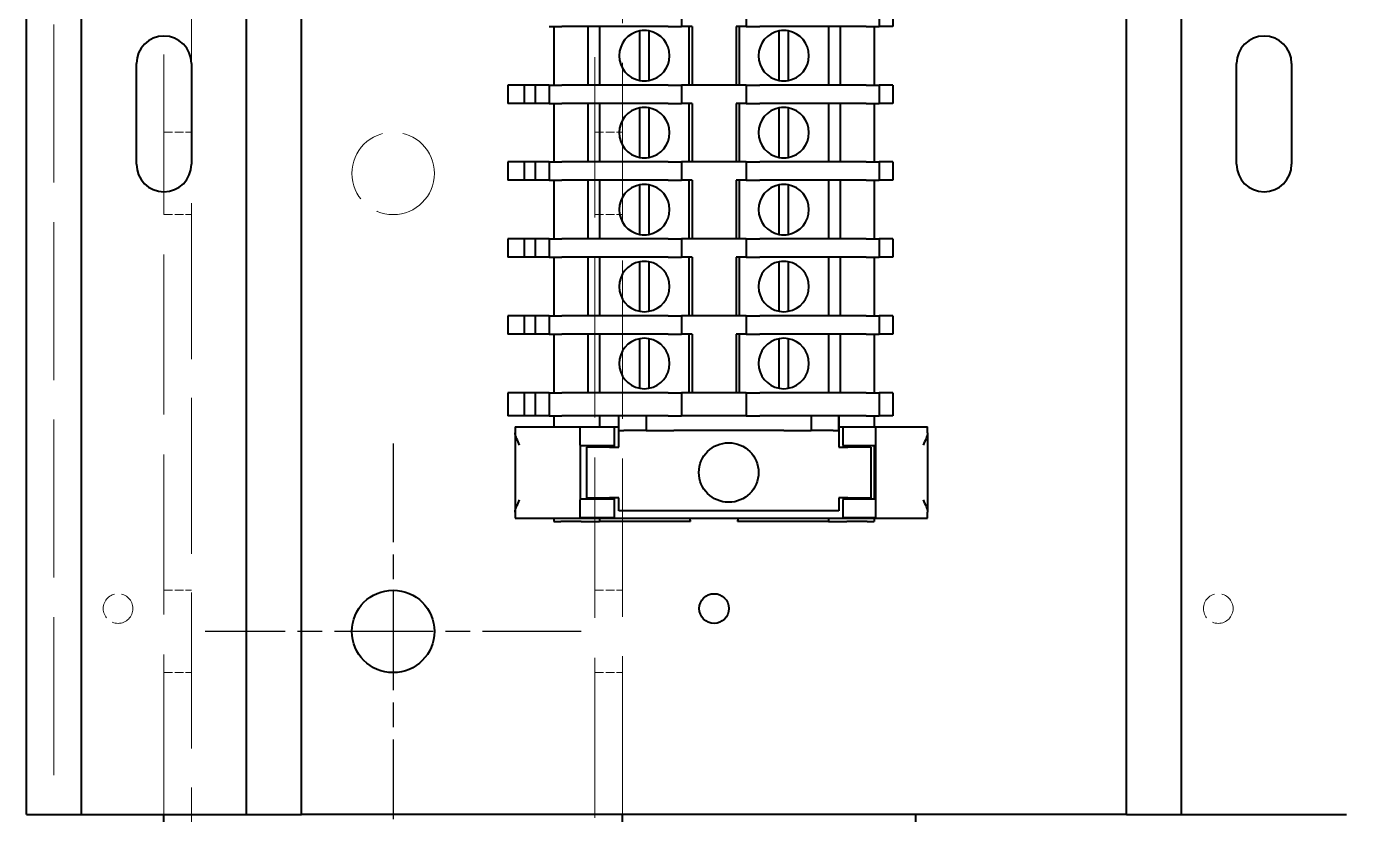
# Model space of a CAD drawing. Header units: millimetres. Extents: x 0 to 4752, y 0 to 3360.
# Drawn here: x 3539.1 to 3683.1, y 1005.8 to 1091.9 of the extents above; entities that cross this region are included whole.
import ezdxf

# ---------------------------------------------------------------- set-up
doc = ezdxf.new("R2010")
doc.units = ezdxf.units.MM
doc.header["$LTSCALE"] = 8
doc.linetypes.add('CHAIN', pattern=[0.3543, 0.2362, -0.0295, 0.0591, -0.0295])
doc.linetypes.add('DASHED', pattern=[0.2067, 0.1654, -0.0413])
for name, color, linetype, lineweight in [('가려진 것(ISO)', 2, 'DASHED', 18), ('가시적인 것(ISO)', 3, 'Continuous', 40), ('중심 표식(ISO)', 1, 'Continuous', 25)]:
    doc.layers.add(name, color=color, linetype=linetype, lineweight=lineweight)

msp = doc.modelspace()

# ---------------------------------------------------------------- linework, layer by layer
at = {"layer": '가려진 것(ISO)', "ltscale": 13.203516}
msp.add_line((3554.09, 1005.83), (3554.09, 1398.83), dxfattribs=at)
at = {"layer": '가려진 것(ISO)', "ltscale": 13.215807}
msp.add_line((3601.09, 502.83), (3601.09, 1398.83), dxfattribs=at)
at = {"layer": '가려진 것(ISO)', "ltscale": 13.039731}
msp.add_line((3542.09, 1350.83), (3542.09, 1005.83), dxfattribs=at)
at = {"layer": '가려진 것(ISO)', "ltscale": 13.455491}
msp.add_line((3557.09, 1087.83), (3557.09, 1176.83), dxfattribs=at)
at = {"layer": '가려진 것(ISO)', "ltscale": 13.062409}
msp.add_line((3604.09, 1005.83), (3604.09, 1113.83), dxfattribs=at)
at = {"layer": '가려진 것(ISO)', "ltscale": 0.714161}
for p, q in [((3554.09, 1080.33), (3557.09, 1080.33)), ((3601.09, 1080.33), (3604.09, 1080.33)), ((3554.09, 1071.33), (3557.09, 1071.33)), ((3601.09, 1071.33), (3604.09, 1071.33)), ((3554.09, 1030.33), (3557.09, 1030.33)), ((3601.09, 1030.33), (3604.09, 1030.33)), ((3554.09, 1021.33), (3557.09, 1021.33)), ((3601.09, 1021.33), (3604.09, 1021.33))]:
    msp.add_line(p, q, dxfattribs=at)
at = {"layer": '가려진 것(ISO)', "ltscale": 12.856349}
msp.add_line((3557.09, 502.83), (3557.09, 1076.83), dxfattribs=at)
at = {"layer": '가려진 것(ISO)', "ltscale": 6.731654}
msp.add_circle((3579.09, 1075.83), 4.5, dxfattribs=at)
at = {"layer": '가려진 것(ISO)', "ltscale": 2.424827}
for centre in [(3549.09, 1028.33), (3669.09, 1028.33)]:
    msp.add_circle(centre, 1.62, dxfattribs=at)
at = {"layer": '가시적인 것(ISO)'}
for p, q in [((3539.09, 1005.83), (3539.09, 1345.18)), ((3545.09, 1005.83), (3545.09, 1345.18)), ((3563.09, 1005.83), (3563.09, 1345.18)), ((3569.09, 1005.83), (3569.09, 1345.18)), ((3659.09, 1005.83), (3659.09, 1345.18)), ((3665.09, 1005.83), (3665.09, 1345.18)), ((3610.56, 1093.88), (3610.56, 1091.88)), ((3617.61, 1093.88), (3617.61, 1091.88)), ((3632.09, 1093.88), (3632.09, 1091.88)), ((3633.59, 1093.88), (3633.59, 1091.88)), ((3596.09, 1091.88), (3597.49, 1091.88)), ((3596.63, 1091.88), (3596.63, 1085.48)), ((3609.09, 1091.88), (3597.49, 1091.88)), ((3600.34, 1091.88), (3600.34, 1085.48)), ((3601.59, 1091.88), (3601.59, 1085.48)), ((3609.09, 1091.88), (3610.56, 1091.88)), ((3611.69, 1091.88), (3610.56, 1091.88)), ((3611.34, 1091.88), (3611.34, 1085.48)), ((3611.69, 1091.88), (3611.69, 1085.48)), ((3616.49, 1091.88), (3616.49, 1085.48)), ((3617.61, 1091.88), (3616.49, 1091.88)), ((3616.84, 1091.88), (3616.84, 1085.48)), ((3617.61, 1091.88), (3619.09, 1091.88)), ((3630.69, 1091.88), (3619.09, 1091.88)), ((3626.59, 1091.88), (3626.59, 1085.48)), ((3627.84, 1091.88), (3627.84, 1085.48)), ((3630.69, 1091.88), (3632.09, 1091.88)), ((3631.55, 1091.88), (3631.55, 1085.48)), ((3633.59, 1091.88), (3632.09, 1091.88)), ((3605.99, 1087.54), (3605.99, 1089.83)), ((3606.99, 1089.83), (3606.99, 1087.54)), ((3621.19, 1087.54), (3621.19, 1089.83)), ((3622.19, 1089.83), (3622.19, 1087.54)), ((3551.09, 1076.83), (3551.09, 1087.83)), ((3557.09, 1087.83), (3557.09, 1076.83)), ((3671.09, 1076.83), (3671.09, 1087.83)), ((3677.09, 1087.83), (3677.09, 1076.83)), ((3593.39, 1085.48), (3591.59, 1085.48)), ((3591.59, 1085.48), (3591.59, 1083.48)), ((3594.59, 1085.48), (3593.39, 1085.48)), ((3593.39, 1085.48), (3593.39, 1083.48)), ((3596.09, 1085.48), (3594.59, 1085.48)), ((3594.59, 1085.48), (3594.59, 1083.48)), ((3596.09, 1085.48), (3597.49, 1085.48)), ((3596.09, 1085.48), (3596.09, 1083.48)), ((3609.09, 1085.48), (3597.49, 1085.48)), ((3609.09, 1085.48), (3610.56, 1085.48)), ((3617.61, 1085.48), (3610.56, 1085.48)), ((3610.56, 1085.48), (3610.56, 1083.48)), ((3616.49, 1085.48), (3611.69, 1085.48)), ((3617.61, 1085.48), (3619.09, 1085.48)), ((3617.61, 1085.48), (3617.61, 1083.48)), ((3630.69, 1085.48), (3619.09, 1085.48)), ((3630.69, 1085.48), (3632.09, 1085.48)), ((3633.59, 1085.48), (3632.09, 1085.48)), ((3632.09, 1085.48), (3632.09, 1083.48)), ((3633.59, 1085.48), (3633.59, 1083.48)), ((3593.39, 1083.48), (3591.59, 1083.48)), ((3594.59, 1083.48), (3593.39, 1083.48)), ((3596.09, 1083.48), (3594.59, 1083.48)), ((3596.09, 1083.48), (3597.49, 1083.48)), ((3596.63, 1083.48), (3596.63, 1077.08)), ((3609.09, 1083.48), (3597.49, 1083.48)), ((3600.34, 1083.48), (3600.34, 1077.08)), ((3601.59, 1083.48), (3601.59, 1077.08)), ((3609.09, 1083.48), (3610.56, 1083.48)), ((3611.69, 1083.48), (3610.56, 1083.48)), ((3611.34, 1083.48), (3611.34, 1077.08)), ((3611.69, 1083.48), (3611.69, 1077.08)), ((3616.49, 1083.48), (3616.49, 1077.08)), ((3617.61, 1083.48), (3616.49, 1083.48)), ((3616.84, 1083.48), (3616.84, 1077.08)), ((3617.61, 1083.48), (3619.09, 1083.48)), ((3630.69, 1083.48), (3619.09, 1083.48)), ((3626.59, 1083.48), (3626.59, 1077.08)), ((3627.84, 1083.48), (3627.84, 1077.08)), ((3630.69, 1083.48), (3632.09, 1083.48)), ((3631.55, 1083.48), (3631.55, 1077.08)), ((3633.59, 1083.48), (3632.09, 1083.48)), ((3605.99, 1079.14), (3605.99, 1081.43)), ((3606.99, 1081.43), (3606.99, 1079.14)), ((3621.19, 1079.14), (3621.19, 1081.43)), ((3622.19, 1081.43), (3622.19, 1079.14)), ((3593.39, 1077.08), (3591.59, 1077.08)), ((3591.59, 1077.08), (3591.59, 1075.08)), ((3594.59, 1077.08), (3593.39, 1077.08)), ((3593.39, 1077.08), (3593.39, 1075.08)), ((3596.09, 1077.08), (3594.59, 1077.08)), ((3594.59, 1077.08), (3594.59, 1075.08)), ((3596.09, 1077.08), (3597.49, 1077.08)), ((3596.09, 1077.08), (3596.09, 1075.08)), ((3609.09, 1077.08), (3597.49, 1077.08)), ((3609.09, 1077.08), (3610.56, 1077.08)), ((3617.61, 1077.08), (3610.56, 1077.08)), ((3610.56, 1077.08), (3610.56, 1075.08)), ((3616.49, 1077.08), (3611.69, 1077.08)), ((3617.61, 1077.08), (3619.09, 1077.08)), ((3617.61, 1077.08), (3617.61, 1075.08)), ((3630.69, 1077.08), (3619.09, 1077.08)), ((3630.69, 1077.08), (3632.09, 1077.08)), ((3633.59, 1077.08), (3632.09, 1077.08)), ((3632.09, 1077.08), (3632.09, 1075.08)), ((3633.59, 1077.08), (3633.59, 1075.08)), ((3593.39, 1075.08), (3591.59, 1075.08)), ((3594.59, 1075.08), (3593.39, 1075.08)), ((3596.09, 1075.08), (3594.59, 1075.08)), ((3596.09, 1075.08), (3597.49, 1075.08)), ((3596.63, 1075.08), (3596.63, 1068.68)), ((3609.09, 1075.08), (3597.49, 1075.08)), ((3600.34, 1075.08), (3600.34, 1068.68)), ((3601.59, 1075.08), (3601.59, 1068.68)), ((3609.09, 1075.08), (3610.56, 1075.08)), ((3611.69, 1075.08), (3610.56, 1075.08)), ((3611.34, 1075.08), (3611.34, 1068.68)), ((3611.69, 1075.08), (3611.69, 1068.68)), ((3616.49, 1075.08), (3616.49, 1068.68)), ((3617.61, 1075.08), (3616.49, 1075.08)), ((3616.84, 1075.08), (3616.84, 1068.68)), ((3617.61, 1075.08), (3619.09, 1075.08)), ((3630.69, 1075.08), (3619.09, 1075.08)), ((3626.59, 1075.08), (3626.59, 1068.68)), ((3627.84, 1075.08), (3627.84, 1068.68)), ((3630.69, 1075.08), (3632.09, 1075.08)), ((3631.55, 1075.08), (3631.55, 1068.68)), ((3633.59, 1075.08), (3632.09, 1075.08)), ((3605.99, 1070.74), (3605.99, 1073.03)), ((3606.99, 1073.03), (3606.99, 1070.74)), ((3621.19, 1070.74), (3621.19, 1073.03)), ((3622.19, 1073.03), (3622.19, 1070.74)), ((3593.39, 1068.68), (3591.59, 1068.68)), ((3591.59, 1068.68), (3591.59, 1066.68)), ((3594.59, 1068.68), (3593.39, 1068.68)), ((3593.39, 1068.68), (3593.39, 1066.68)), ((3596.09, 1068.68), (3594.59, 1068.68)), ((3594.59, 1068.68), (3594.59, 1066.68)), ((3596.09, 1068.68), (3597.49, 1068.68)), ((3596.09, 1068.68), (3596.09, 1066.68)), ((3609.09, 1068.68), (3597.49, 1068.68)), ((3609.09, 1068.68), (3610.56, 1068.68)), ((3617.61, 1068.68), (3610.56, 1068.68)), ((3610.56, 1068.68), (3610.56, 1066.68)), ((3616.49, 1068.68), (3611.69, 1068.68)), ((3617.61, 1068.68), (3619.09, 1068.68)), ((3617.61, 1068.68), (3617.61, 1066.68)), ((3630.69, 1068.68), (3619.09, 1068.68)), ((3630.69, 1068.68), (3632.09, 1068.68)), ((3633.59, 1068.68), (3632.09, 1068.68)), ((3632.09, 1068.68), (3632.09, 1066.68)), ((3633.59, 1068.68), (3633.59, 1066.68)), ((3593.39, 1066.68), (3591.59, 1066.68)), ((3594.59, 1066.68), (3593.39, 1066.68)), ((3596.09, 1066.68), (3594.59, 1066.68)), ((3596.09, 1066.68), (3597.49, 1066.68)), ((3596.63, 1066.68), (3596.63, 1060.28)), ((3609.09, 1066.68), (3597.49, 1066.68)), ((3600.34, 1066.68), (3600.34, 1060.28)), ((3601.59, 1066.68), (3601.59, 1060.28)), ((3609.09, 1066.68), (3610.56, 1066.68)), ((3611.69, 1066.68), (3610.56, 1066.68)), ((3611.34, 1066.68), (3611.34, 1060.28)), ((3611.69, 1066.68), (3611.69, 1060.28)), ((3616.49, 1066.68), (3616.49, 1060.28)), ((3617.61, 1066.68), (3616.49, 1066.68)), ((3616.84, 1066.68), (3616.84, 1060.28)), ((3617.61, 1066.68), (3619.09, 1066.68)), ((3630.69, 1066.68), (3619.09, 1066.68)), ((3626.59, 1066.68), (3626.59, 1060.28)), ((3627.84, 1066.68), (3627.84, 1060.28)), ((3630.69, 1066.68), (3632.09, 1066.68)), ((3631.55, 1066.68), (3631.55, 1060.28)), ((3633.59, 1066.68), (3632.09, 1066.68)), ((3605.99, 1062.34), (3605.99, 1064.63)), ((3606.99, 1064.63), (3606.99, 1062.34)), ((3621.19, 1062.34), (3621.19, 1064.63)), ((3622.19, 1064.63), (3622.19, 1062.34)), ((3593.39, 1060.28), (3591.59, 1060.28)), ((3591.59, 1060.28), (3591.59, 1058.28)), ((3594.59, 1060.28), (3593.39, 1060.28)), ((3593.39, 1060.28), (3593.39, 1058.28)), ((3596.09, 1060.28), (3594.59, 1060.28)), ((3594.59, 1060.28), (3594.59, 1058.28)), ((3596.09, 1060.28), (3597.49, 1060.28)), ((3596.09, 1060.28), (3596.09, 1058.28)), ((3609.09, 1060.28), (3597.49, 1060.28)), ((3609.09, 1060.28), (3610.56, 1060.28)), ((3617.61, 1060.28), (3610.56, 1060.28)), ((3610.56, 1060.28), (3610.56, 1058.28)), ((3616.49, 1060.28), (3611.69, 1060.28)), ((3617.61, 1060.28), (3619.09, 1060.28)), ((3617.61, 1060.28), (3617.61, 1058.28)), ((3630.69, 1060.28), (3619.09, 1060.28)), ((3630.69, 1060.28), (3632.09, 1060.28)), ((3633.59, 1060.28), (3632.09, 1060.28)), ((3632.09, 1060.28), (3632.09, 1058.28)), ((3633.59, 1060.28), (3633.59, 1058.28)), ((3593.39, 1058.28), (3591.59, 1058.28)), ((3594.59, 1058.28), (3593.39, 1058.28)), ((3596.09, 1058.28), (3594.59, 1058.28)), ((3596.09, 1058.28), (3597.49, 1058.28)), ((3596.63, 1058.28), (3596.63, 1051.88)), ((3609.09, 1058.28), (3597.49, 1058.28)), ((3600.34, 1058.28), (3600.34, 1051.88)), ((3601.59, 1058.28), (3601.59, 1051.88)), ((3609.09, 1058.28), (3610.56, 1058.28)), ((3611.69, 1058.28), (3610.56, 1058.28)), ((3611.34, 1058.28), (3611.34, 1051.88)), ((3611.69, 1058.28), (3611.69, 1051.88)), ((3616.49, 1058.28), (3616.49, 1051.88)), ((3617.61, 1058.28), (3616.49, 1058.28)), ((3616.84, 1058.28), (3616.84, 1051.88)), ((3617.61, 1058.28), (3619.09, 1058.28)), ((3630.69, 1058.28), (3619.09, 1058.28)), ((3626.59, 1058.28), (3626.59, 1051.88)), ((3627.84, 1058.28), (3627.84, 1051.88)), ((3630.69, 1058.28), (3632.09, 1058.28)), ((3631.55, 1058.28), (3631.55, 1051.88)), ((3633.59, 1058.28), (3632.09, 1058.28)), ((3605.99, 1053.94), (3605.99, 1056.23)), ((3606.99, 1056.23), (3606.99, 1053.94)), ((3621.19, 1053.94), (3621.19, 1056.23)), ((3622.19, 1056.23), (3622.19, 1053.94)), ((3591.59, 1051.88), (3591.59, 1049.38)), ((3593.39, 1051.88), (3591.59, 1051.88)), ((3593.39, 1051.88), (3593.39, 1049.38)), ((3594.59, 1051.88), (3593.39, 1051.88)), ((3594.59, 1051.88), (3594.59, 1049.38)), ((3596.09, 1051.88), (3594.59, 1051.88)), ((3596.09, 1051.88), (3597.49, 1051.88)), ((3596.09, 1051.88), (3596.09, 1049.38)), ((3609.09, 1051.88), (3597.49, 1051.88)), ((3609.09, 1051.88), (3610.56, 1051.88)), ((3610.56, 1051.88), (3610.56, 1049.38)), ((3617.61, 1051.88), (3610.56, 1051.88)), ((3616.49, 1051.88), (3611.69, 1051.88)), ((3617.61, 1051.88), (3617.61, 1049.38)), ((3617.61, 1051.88), (3619.09, 1051.88)), ((3630.69, 1051.88), (3619.09, 1051.88)), ((3630.69, 1051.88), (3632.09, 1051.88)), ((3633.59, 1051.88), (3632.09, 1051.88)), ((3632.09, 1051.88), (3632.09, 1049.38)), ((3633.59, 1051.88), (3633.59, 1049.38)), ((3593.39, 1049.38), (3591.59, 1049.38)), ((3594.59, 1049.38), (3593.39, 1049.38)), ((3596.09, 1049.38), (3594.59, 1049.38)), ((3596.09, 1049.38), (3597.49, 1049.38)), ((3596.63, 1049.38), (3596.63, 1048.18)), ((3609.09, 1049.38), (3597.49, 1049.38)), ((3601.59, 1049.38), (3601.59, 1048.18)), ((3603.69, 1047.78), (3603.69, 1049.38)), ((3603.72, 1047.78), (3603.72, 1049.38)), ((3606.69, 1049.38), (3606.69, 1047.78)), ((3609.09, 1049.38), (3610.56, 1049.38)), ((3617.61, 1049.38), (3610.56, 1049.38)), ((3617.61, 1049.38), (3619.09, 1049.38)), ((3630.69, 1049.38), (3619.09, 1049.38)), ((3624.69, 1049.38), (3624.69, 1047.78)), ((3627.66, 1049.38), (3627.66, 1047.78)), ((3627.69, 1049.38), (3627.69, 1047.78)), ((3630.69, 1049.38), (3632.09, 1049.38)), ((3631.55, 1049.38), (3631.55, 1048.18)), ((3633.59, 1049.38), (3632.09, 1049.38)), ((3592.39, 1048.18), (3603.69, 1048.18)), ((3592.39, 1048.18), (3592.39, 1047.5)), ((3592.39, 1047.5), (3592.39, 1038.86)), ((3599.49, 1046.18), (3599.49, 1048.12)), ((3603.19, 1048.12), (3599.49, 1048.12)), ((3603.19, 1048.12), (3603.19, 1046.18)), ((3603.72, 1047.78), (3603.69, 1047.78)), ((3603.69, 1046.28), (3603.69, 1047.78)), ((3603.72, 1047.78), (3604.27, 1047.78)), ((3606.1, 1047.78), (3604.27, 1047.78)), ((3606.69, 1047.78), (3606.1, 1047.78)), ((3606.69, 1047.78), (3609.69, 1047.78)), ((3621.69, 1047.78), (3609.69, 1047.78)), ((3621.69, 1047.78), (3624.69, 1047.78)), ((3625.27, 1047.78), (3624.69, 1047.78)), ((3627.1, 1047.78), (3625.27, 1047.78)), ((3627.1, 1047.78), (3627.66, 1047.78)), ((3627.69, 1047.78), (3627.66, 1047.78)), ((3627.69, 1048.18), (3637.39, 1048.18)), ((3627.69, 1047.78), (3627.69, 1046.28)), ((3628.19, 1046.18), (3628.19, 1048.12)), ((3631.69, 1048.12), (3628.19, 1048.12)), ((3631.69, 1048.12), (3631.69, 1046.18)), ((3637.39, 1047.5), (3637.39, 1048.18)), ((3637.39, 1047.5), (3637.39, 1038.86)), ((3599.49, 1046.18), (3599.49, 1040.18)), ((3603.19, 1046.08), (3599.49, 1046.08)), ((3602.69, 1045.93), (3600.19, 1045.93)), ((3600.19, 1045.93), (3600.19, 1040.43)), ((3601.59, 1046.08), (3601.59, 1045.93)), ((3602.69, 1045.93), (3603.69, 1045.93)), ((3603.19, 1046.18), (3603.19, 1045.93)), ((3603.69, 1045.93), (3603.69, 1046.28)), ((3627.69, 1046.28), (3627.69, 1045.93)), ((3627.69, 1045.93), (3628.69, 1045.93)), ((3628.19, 1046.18), (3628.19, 1045.93)), ((3631.69, 1046.08), (3628.19, 1046.08)), ((3631.19, 1045.93), (3628.69, 1045.93)), ((3631.19, 1045.93), (3631.19, 1040.43)), ((3631.55, 1046.08), (3631.55, 1040.28)), ((3631.69, 1046.18), (3631.69, 1040.18)), ((3603.19, 1040.28), (3599.49, 1040.28)), ((3599.49, 1038.25), (3599.49, 1040.18)), ((3600.19, 1040.43), (3602.69, 1040.43)), ((3601.59, 1040.43), (3601.59, 1040.28)), ((3603.69, 1040.43), (3602.69, 1040.43)), ((3603.19, 1040.43), (3603.19, 1040.18)), ((3603.19, 1040.18), (3603.19, 1038.25)), ((3603.69, 1038.98), (3603.69, 1040.43)), ((3627.69, 1040.43), (3627.69, 1038.98)), ((3628.69, 1040.43), (3627.69, 1040.43)), ((3628.19, 1040.43), (3628.19, 1040.18)), ((3631.69, 1040.28), (3628.19, 1040.28)), ((3628.19, 1038.25), (3628.19, 1040.18)), ((3628.69, 1040.43), (3631.19, 1040.43)), ((3631.69, 1040.18), (3631.69, 1038.25)), ((3592.39, 1038.86), (3592.39, 1038.18)), ((3599.49, 1038.25), (3603.19, 1038.25)), ((3627.69, 1038.98), (3603.69, 1038.98)), ((3628.19, 1038.25), (3631.69, 1038.25)), ((3637.39, 1038.18), (3637.39, 1038.86)), ((3592.39, 1038.18), (3637.39, 1038.18)), ((3596.63, 1038.18), (3596.63, 1037.83)), ((3596.63, 1037.83), (3596.65, 1037.83)), ((3596.65, 1037.83), (3597.39, 1037.83)), ((3599.59, 1037.83), (3597.39, 1037.83)), ((3599.59, 1037.83), (3601.59, 1037.83)), ((3601.59, 1038.18), (3601.59, 1037.83)), ((3611.53, 1037.83), (3601.59, 1037.83)), ((3626.59, 1037.83), (3616.65, 1037.83)), ((3626.59, 1038.18), (3626.59, 1037.83)), ((3626.59, 1037.83), (3628.59, 1037.83)), ((3630.79, 1037.83), (3628.59, 1037.83)), ((3630.79, 1037.83), (3631.52, 1037.83)), ((3631.52, 1037.83), (3631.55, 1037.83)), ((3631.55, 1038.18), (3631.55, 1037.83)), ((3539.09, 1005.83), (3545.09, 1005.83)), ((3545.09, 1005.83), (3563.09, 1005.83)), ((3554.09, 565.88), (3554.09, 1005.83)), ((3563.09, 1005.83), (3569.09, 1005.83)), ((3659.09, 1005.83), (3569.09, 1005.83)), ((3604.09, 565.88), (3604.09, 1005.83)), ((3636.09, 872.23), (3636.09, 1005.83)), ((3659.09, 1005.83), (3665.09, 1005.83)), ((3665.09, 1005.83), (3683.09, 1005.83))]:
    msp.add_line(p, q, dxfattribs=at)
for centre, radius in [((3615.69, 1043.18), 3.25), ((3579.09, 1025.83), 4.5), ((3614.09, 1028.33), 1.62)]:
    msp.add_circle(centre, radius, dxfattribs=at)
for centre, radius, start, end in [((3554.09, 1087.83), 3, 0, 180), ((3606.49, 1088.68), 2.75, 100.4757, 259.5243), ((3606.49, 1088.68), 2.75, 79.5243, 100.4757), ((3606.49, 1088.68), 2.75, 280.4757, 79.5243), ((3621.69, 1088.68), 2.75, 100.4757, 259.5243), ((3621.69, 1088.68), 2.75, 79.5243, 100.4757), ((3621.69, 1088.68), 2.75, 280.4757, 79.5243), ((3674.09, 1087.83), 3, 0, 180), ((3606.49, 1088.68), 2.75, 259.5243, 280.4757), ((3621.69, 1088.68), 2.75, 259.5243, 280.4757), ((3606.49, 1080.28), 2.75, 100.4757, 259.5243), ((3606.49, 1080.28), 2.75, 79.5243, 100.4757), ((3606.49, 1080.28), 2.75, 280.4757, 79.5243), ((3621.69, 1080.28), 2.75, 100.4757, 259.5243), ((3621.69, 1080.28), 2.75, 79.5243, 100.4757), ((3621.69, 1080.28), 2.75, 280.4757, 79.5243), ((3606.49, 1080.28), 2.75, 259.5243, 280.4757), ((3621.69, 1080.28), 2.75, 259.5243, 280.4757), ((3554.09, 1076.83), 3, 180, 0), ((3674.09, 1076.83), 3, 180, 0), ((3606.49, 1071.88), 2.75, 100.4757, 259.5243), ((3606.49, 1071.88), 2.75, 79.5243, 100.4757), ((3606.49, 1071.88), 2.75, 280.4757, 79.5243), ((3621.69, 1071.88), 2.75, 100.4757, 259.5243), ((3621.69, 1071.88), 2.75, 79.5243, 100.4757), ((3621.69, 1071.88), 2.75, 280.4757, 79.5243), ((3606.49, 1071.88), 2.75, 259.5243, 280.4757), ((3621.69, 1071.88), 2.75, 259.5243, 280.4757), ((3606.49, 1063.48), 2.75, 100.4757, 259.5243), ((3606.49, 1063.48), 2.75, 79.5243, 100.4757), ((3606.49, 1063.48), 2.75, 280.4757, 79.5243), ((3621.69, 1063.48), 2.75, 100.4757, 259.5243), ((3621.69, 1063.48), 2.75, 79.5243, 100.4757), ((3621.69, 1063.48), 2.75, 280.4757, 79.5243), ((3606.49, 1063.48), 2.75, 259.5243, 280.4757), ((3621.69, 1063.48), 2.75, 259.5243, 280.4757), ((3606.49, 1055.08), 2.75, 100.4757, 259.5243), ((3606.49, 1055.08), 2.75, 79.5243, 100.4757), ((3606.49, 1055.08), 2.75, 280.4757, 79.5243), ((3621.69, 1055.08), 2.75, 100.4757, 259.5243), ((3621.69, 1055.08), 2.75, 79.5243, 100.4757), ((3621.69, 1055.08), 2.75, 280.4757, 79.5243), ((3606.49, 1055.08), 2.75, 259.5243, 280.4757), ((3621.69, 1055.08), 2.75, 259.5243, 280.4757), ((3614.09, 1038.83), 2.75, 193.672, 201.3237), ((3614.09, 1038.83), 2.75, 338.6763, 346.328)]:
    msp.add_arc(centre, radius, start, end, dxfattribs=at)
for points, knots in [([(3605.99, 1089.83), (3605.99, 1090.03), (3605.99, 1090.26), (3605.99, 1090.62), (3605.99, 1090.81), (3605.99, 1091.08), (3605.99, 1091.2), (3605.99, 1091.34), (3605.99, 1091.37), (3605.99, 1091.39)], [0.7826557, 0.7826557, 0.7826557, 0.7826557, 0.8426253, 0.8426253, 0.8991856, 0.8991856, 0.9546323, 0.9546323, 1.009615, 1.009615, 1.009615, 1.009615]), ([(3606.99, 1091.39), (3606.99, 1091.37), (3606.99, 1091.34), (3606.99, 1091.2), (3606.99, 1091.08), (3606.99, 1090.81), (3606.99, 1090.62), (3606.99, 1090.26), (3606.99, 1090.03), (3606.99, 1089.83)], [0.3365383, 0.3365383, 0.3365383, 0.3365383, 0.391521, 0.391521, 0.4469677, 0.4469677, 0.503528, 0.503528, 0.5634976, 0.5634976, 0.5634976, 0.5634976]), ([(3621.19, 1089.83), (3621.19, 1090.03), (3621.19, 1090.26), (3621.19, 1090.62), (3621.19, 1090.81), (3621.19, 1091.08), (3621.19, 1091.2), (3621.19, 1091.34), (3621.19, 1091.37), (3621.19, 1091.39)], [0.7826557, 0.7826557, 0.7826557, 0.7826557, 0.8426253, 0.8426253, 0.8991856, 0.8991856, 0.9546323, 0.9546323, 1.009615, 1.009615, 1.009615, 1.009615]), ([(3622.19, 1091.39), (3622.19, 1091.37), (3622.19, 1091.34), (3622.19, 1091.2), (3622.19, 1091.08), (3622.19, 1090.81), (3622.19, 1090.62), (3622.19, 1090.26), (3622.19, 1090.03), (3622.19, 1089.83)], [0.3365383, 0.3365383, 0.3365383, 0.3365383, 0.391521, 0.391521, 0.4469677, 0.4469677, 0.503528, 0.503528, 0.5634976, 0.5634976, 0.5634976, 0.5634976]), ([(3605.99, 1085.98), (3605.99, 1086), (3605.99, 1086.02), (3605.99, 1086.16), (3605.99, 1086.29), (3605.99, 1086.55), (3605.99, 1086.74), (3605.99, 1087.1), (3605.99, 1087.34), (3605.99, 1087.54)], [0.3365383, 0.3365383, 0.3365383, 0.3365383, 0.391521, 0.391521, 0.4469677, 0.4469677, 0.503528, 0.503528, 0.5634976, 0.5634976, 0.5634976, 0.5634976]), ([(3606.99, 1087.54), (3606.99, 1087.34), (3606.99, 1087.1), (3606.99, 1086.74), (3606.99, 1086.55), (3606.99, 1086.29), (3606.99, 1086.16), (3606.99, 1086.02), (3606.99, 1086), (3606.99, 1085.98)], [0.7826557, 0.7826557, 0.7826557, 0.7826557, 0.8426253, 0.8426253, 0.8991856, 0.8991856, 0.9546323, 0.9546323, 1.009615, 1.009615, 1.009615, 1.009615]), ([(3621.19, 1085.98), (3621.19, 1086), (3621.19, 1086.02), (3621.19, 1086.16), (3621.19, 1086.29), (3621.19, 1086.55), (3621.19, 1086.74), (3621.19, 1087.1), (3621.19, 1087.34), (3621.19, 1087.54)], [0.3365383, 0.3365383, 0.3365383, 0.3365383, 0.391521, 0.391521, 0.4469677, 0.4469677, 0.503528, 0.503528, 0.5634976, 0.5634976, 0.5634976, 0.5634976]), ([(3622.19, 1087.54), (3622.19, 1087.34), (3622.19, 1087.1), (3622.19, 1086.74), (3622.19, 1086.55), (3622.19, 1086.29), (3622.19, 1086.16), (3622.19, 1086.02), (3622.19, 1086), (3622.19, 1085.98)], [0.7826557, 0.7826557, 0.7826557, 0.7826557, 0.8426253, 0.8426253, 0.8991856, 0.8991856, 0.9546323, 0.9546323, 1.009615, 1.009615, 1.009615, 1.009615]), ([(3605.99, 1081.43), (3605.99, 1081.63), (3605.99, 1081.86), (3605.99, 1082.22), (3605.99, 1082.41), (3605.99, 1082.68), (3605.99, 1082.8), (3605.99, 1082.94), (3605.99, 1082.97), (3605.99, 1082.99)], [0.7826557, 0.7826557, 0.7826557, 0.7826557, 0.8426253, 0.8426253, 0.8991856, 0.8991856, 0.9546323, 0.9546323, 1.009615, 1.009615, 1.009615, 1.009615]), ([(3606.99, 1082.99), (3606.99, 1082.97), (3606.99, 1082.94), (3606.99, 1082.8), (3606.99, 1082.68), (3606.99, 1082.41), (3606.99, 1082.22), (3606.99, 1081.86), (3606.99, 1081.63), (3606.99, 1081.43)], [0.3365383, 0.3365383, 0.3365383, 0.3365383, 0.391521, 0.391521, 0.4469677, 0.4469677, 0.503528, 0.503528, 0.5634976, 0.5634976, 0.5634976, 0.5634976]), ([(3621.19, 1081.43), (3621.19, 1081.63), (3621.19, 1081.86), (3621.19, 1082.22), (3621.19, 1082.41), (3621.19, 1082.68), (3621.19, 1082.8), (3621.19, 1082.94), (3621.19, 1082.97), (3621.19, 1082.99)], [0.7826557, 0.7826557, 0.7826557, 0.7826557, 0.8426253, 0.8426253, 0.8991856, 0.8991856, 0.9546323, 0.9546323, 1.009615, 1.009615, 1.009615, 1.009615]), ([(3622.19, 1082.99), (3622.19, 1082.97), (3622.19, 1082.94), (3622.19, 1082.8), (3622.19, 1082.68), (3622.19, 1082.41), (3622.19, 1082.22), (3622.19, 1081.86), (3622.19, 1081.63), (3622.19, 1081.43)], [0.3365383, 0.3365383, 0.3365383, 0.3365383, 0.391521, 0.391521, 0.4469677, 0.4469677, 0.503528, 0.503528, 0.5634976, 0.5634976, 0.5634976, 0.5634976]), ([(3605.99, 1077.58), (3605.99, 1077.6), (3605.99, 1077.62), (3605.99, 1077.76), (3605.99, 1077.89), (3605.99, 1078.15), (3605.99, 1078.34), (3605.99, 1078.7), (3605.99, 1078.94), (3605.99, 1079.14)], [0.3365383, 0.3365383, 0.3365383, 0.3365383, 0.391521, 0.391521, 0.4469677, 0.4469677, 0.503528, 0.503528, 0.5634976, 0.5634976, 0.5634976, 0.5634976]), ([(3606.99, 1079.14), (3606.99, 1078.94), (3606.99, 1078.7), (3606.99, 1078.34), (3606.99, 1078.15), (3606.99, 1077.89), (3606.99, 1077.76), (3606.99, 1077.62), (3606.99, 1077.6), (3606.99, 1077.58)], [0.7826557, 0.7826557, 0.7826557, 0.7826557, 0.8426253, 0.8426253, 0.8991856, 0.8991856, 0.9546323, 0.9546323, 1.009615, 1.009615, 1.009615, 1.009615]), ([(3621.19, 1077.58), (3621.19, 1077.6), (3621.19, 1077.62), (3621.19, 1077.76), (3621.19, 1077.89), (3621.19, 1078.15), (3621.19, 1078.34), (3621.19, 1078.7), (3621.19, 1078.94), (3621.19, 1079.14)], [0.3365383, 0.3365383, 0.3365383, 0.3365383, 0.391521, 0.391521, 0.4469677, 0.4469677, 0.503528, 0.503528, 0.5634976, 0.5634976, 0.5634976, 0.5634976]), ([(3622.19, 1079.14), (3622.19, 1078.94), (3622.19, 1078.7), (3622.19, 1078.34), (3622.19, 1078.15), (3622.19, 1077.89), (3622.19, 1077.76), (3622.19, 1077.62), (3622.19, 1077.6), (3622.19, 1077.58)], [0.7826557, 0.7826557, 0.7826557, 0.7826557, 0.8426253, 0.8426253, 0.8991856, 0.8991856, 0.9546323, 0.9546323, 1.009615, 1.009615, 1.009615, 1.009615]), ([(3605.99, 1073.03), (3605.99, 1073.23), (3605.99, 1073.46), (3605.99, 1073.82), (3605.99, 1074.01), (3605.99, 1074.28), (3605.99, 1074.4), (3605.99, 1074.54), (3605.99, 1074.57), (3605.99, 1074.59)], [0.7826557, 0.7826557, 0.7826557, 0.7826557, 0.8426253, 0.8426253, 0.8991856, 0.8991856, 0.9546323, 0.9546323, 1.009615, 1.009615, 1.009615, 1.009615]), ([(3606.99, 1074.59), (3606.99, 1074.57), (3606.99, 1074.54), (3606.99, 1074.4), (3606.99, 1074.28), (3606.99, 1074.01), (3606.99, 1073.82), (3606.99, 1073.46), (3606.99, 1073.23), (3606.99, 1073.03)], [0.3365383, 0.3365383, 0.3365383, 0.3365383, 0.391521, 0.391521, 0.4469677, 0.4469677, 0.503528, 0.503528, 0.5634976, 0.5634976, 0.5634976, 0.5634976]), ([(3621.19, 1073.03), (3621.19, 1073.23), (3621.19, 1073.46), (3621.19, 1073.82), (3621.19, 1074.01), (3621.19, 1074.28), (3621.19, 1074.4), (3621.19, 1074.54), (3621.19, 1074.57), (3621.19, 1074.59)], [0.7826557, 0.7826557, 0.7826557, 0.7826557, 0.8426253, 0.8426253, 0.8991856, 0.8991856, 0.9546323, 0.9546323, 1.009615, 1.009615, 1.009615, 1.009615]), ([(3622.19, 1074.59), (3622.19, 1074.57), (3622.19, 1074.54), (3622.19, 1074.4), (3622.19, 1074.28), (3622.19, 1074.01), (3622.19, 1073.82), (3622.19, 1073.46), (3622.19, 1073.23), (3622.19, 1073.03)], [0.3365383, 0.3365383, 0.3365383, 0.3365383, 0.391521, 0.391521, 0.4469677, 0.4469677, 0.503528, 0.503528, 0.5634976, 0.5634976, 0.5634976, 0.5634976]), ([(3605.99, 1069.18), (3605.99, 1069.2), (3605.99, 1069.22), (3605.99, 1069.36), (3605.99, 1069.49), (3605.99, 1069.75), (3605.99, 1069.94), (3605.99, 1070.3), (3605.99, 1070.54), (3605.99, 1070.74)], [0.3365383, 0.3365383, 0.3365383, 0.3365383, 0.391521, 0.391521, 0.4469677, 0.4469677, 0.503528, 0.503528, 0.5634976, 0.5634976, 0.5634976, 0.5634976]), ([(3606.99, 1070.74), (3606.99, 1070.54), (3606.99, 1070.3), (3606.99, 1069.94), (3606.99, 1069.75), (3606.99, 1069.49), (3606.99, 1069.36), (3606.99, 1069.22), (3606.99, 1069.2), (3606.99, 1069.18)], [0.7826557, 0.7826557, 0.7826557, 0.7826557, 0.8426253, 0.8426253, 0.8991856, 0.8991856, 0.9546323, 0.9546323, 1.009615, 1.009615, 1.009615, 1.009615]), ([(3621.19, 1069.18), (3621.19, 1069.2), (3621.19, 1069.22), (3621.19, 1069.36), (3621.19, 1069.49), (3621.19, 1069.75), (3621.19, 1069.94), (3621.19, 1070.3), (3621.19, 1070.54), (3621.19, 1070.74)], [0.3365383, 0.3365383, 0.3365383, 0.3365383, 0.391521, 0.391521, 0.4469677, 0.4469677, 0.503528, 0.503528, 0.5634976, 0.5634976, 0.5634976, 0.5634976]), ([(3622.19, 1070.74), (3622.19, 1070.54), (3622.19, 1070.3), (3622.19, 1069.94), (3622.19, 1069.75), (3622.19, 1069.49), (3622.19, 1069.36), (3622.19, 1069.22), (3622.19, 1069.2), (3622.19, 1069.18)], [0.7826557, 0.7826557, 0.7826557, 0.7826557, 0.8426253, 0.8426253, 0.8991856, 0.8991856, 0.9546323, 0.9546323, 1.009615, 1.009615, 1.009615, 1.009615]), ([(3605.99, 1064.63), (3605.99, 1064.83), (3605.99, 1065.06), (3605.99, 1065.42), (3605.99, 1065.61), (3605.99, 1065.88), (3605.99, 1066), (3605.99, 1066.14), (3605.99, 1066.17), (3605.99, 1066.19)], [0.7826557, 0.7826557, 0.7826557, 0.7826557, 0.8426253, 0.8426253, 0.8991856, 0.8991856, 0.9546323, 0.9546323, 1.009615, 1.009615, 1.009615, 1.009615]), ([(3606.99, 1066.19), (3606.99, 1066.17), (3606.99, 1066.14), (3606.99, 1066), (3606.99, 1065.88), (3606.99, 1065.61), (3606.99, 1065.42), (3606.99, 1065.06), (3606.99, 1064.83), (3606.99, 1064.63)], [0.3365383, 0.3365383, 0.3365383, 0.3365383, 0.391521, 0.391521, 0.4469677, 0.4469677, 0.503528, 0.503528, 0.5634976, 0.5634976, 0.5634976, 0.5634976]), ([(3621.19, 1064.63), (3621.19, 1064.83), (3621.19, 1065.06), (3621.19, 1065.42), (3621.19, 1065.61), (3621.19, 1065.88), (3621.19, 1066), (3621.19, 1066.14), (3621.19, 1066.17), (3621.19, 1066.19)], [0.7826557, 0.7826557, 0.7826557, 0.7826557, 0.8426253, 0.8426253, 0.8991856, 0.8991856, 0.9546323, 0.9546323, 1.009615, 1.009615, 1.009615, 1.009615]), ([(3622.19, 1066.19), (3622.19, 1066.17), (3622.19, 1066.14), (3622.19, 1066), (3622.19, 1065.88), (3622.19, 1065.61), (3622.19, 1065.42), (3622.19, 1065.06), (3622.19, 1064.83), (3622.19, 1064.63)], [0.3365383, 0.3365383, 0.3365383, 0.3365383, 0.391521, 0.391521, 0.4469677, 0.4469677, 0.503528, 0.503528, 0.5634976, 0.5634976, 0.5634976, 0.5634976]), ([(3605.99, 1060.78), (3605.99, 1060.8), (3605.99, 1060.82), (3605.99, 1060.96), (3605.99, 1061.09), (3605.99, 1061.35), (3605.99, 1061.54), (3605.99, 1061.9), (3605.99, 1062.14), (3605.99, 1062.34)], [0.3365383, 0.3365383, 0.3365383, 0.3365383, 0.391521, 0.391521, 0.4469677, 0.4469677, 0.503528, 0.503528, 0.5634976, 0.5634976, 0.5634976, 0.5634976]), ([(3606.99, 1062.34), (3606.99, 1062.14), (3606.99, 1061.9), (3606.99, 1061.54), (3606.99, 1061.35), (3606.99, 1061.09), (3606.99, 1060.96), (3606.99, 1060.82), (3606.99, 1060.8), (3606.99, 1060.78)], [0.7826557, 0.7826557, 0.7826557, 0.7826557, 0.8426253, 0.8426253, 0.8991856, 0.8991856, 0.9546323, 0.9546323, 1.009615, 1.009615, 1.009615, 1.009615]), ([(3621.19, 1060.78), (3621.19, 1060.8), (3621.19, 1060.82), (3621.19, 1060.96), (3621.19, 1061.09), (3621.19, 1061.35), (3621.19, 1061.54), (3621.19, 1061.9), (3621.19, 1062.14), (3621.19, 1062.34)], [0.3365383, 0.3365383, 0.3365383, 0.3365383, 0.391521, 0.391521, 0.4469677, 0.4469677, 0.503528, 0.503528, 0.5634976, 0.5634976, 0.5634976, 0.5634976]), ([(3622.19, 1062.34), (3622.19, 1062.14), (3622.19, 1061.9), (3622.19, 1061.54), (3622.19, 1061.35), (3622.19, 1061.09), (3622.19, 1060.96), (3622.19, 1060.82), (3622.19, 1060.8), (3622.19, 1060.78)], [0.7826557, 0.7826557, 0.7826557, 0.7826557, 0.8426253, 0.8426253, 0.8991856, 0.8991856, 0.9546323, 0.9546323, 1.009615, 1.009615, 1.009615, 1.009615]), ([(3605.99, 1056.23), (3605.99, 1056.43), (3605.99, 1056.66), (3605.99, 1057.02), (3605.99, 1057.21), (3605.99, 1057.48), (3605.99, 1057.6), (3605.99, 1057.74), (3605.99, 1057.77), (3605.99, 1057.79)], [0.7826557, 0.7826557, 0.7826557, 0.7826557, 0.8426253, 0.8426253, 0.8991856, 0.8991856, 0.9546323, 0.9546323, 1.009615, 1.009615, 1.009615, 1.009615]), ([(3606.99, 1057.79), (3606.99, 1057.77), (3606.99, 1057.74), (3606.99, 1057.6), (3606.99, 1057.48), (3606.99, 1057.21), (3606.99, 1057.02), (3606.99, 1056.66), (3606.99, 1056.43), (3606.99, 1056.23)], [0.3365383, 0.3365383, 0.3365383, 0.3365383, 0.391521, 0.391521, 0.4469677, 0.4469677, 0.503528, 0.503528, 0.5634976, 0.5634976, 0.5634976, 0.5634976]), ([(3621.19, 1056.23), (3621.19, 1056.43), (3621.19, 1056.66), (3621.19, 1057.02), (3621.19, 1057.21), (3621.19, 1057.48), (3621.19, 1057.6), (3621.19, 1057.74), (3621.19, 1057.77), (3621.19, 1057.79)], [0.7826557, 0.7826557, 0.7826557, 0.7826557, 0.8426253, 0.8426253, 0.8991856, 0.8991856, 0.9546323, 0.9546323, 1.009615, 1.009615, 1.009615, 1.009615]), ([(3622.19, 1057.79), (3622.19, 1057.77), (3622.19, 1057.74), (3622.19, 1057.6), (3622.19, 1057.48), (3622.19, 1057.21), (3622.19, 1057.02), (3622.19, 1056.66), (3622.19, 1056.43), (3622.19, 1056.23)], [0.3365383, 0.3365383, 0.3365383, 0.3365383, 0.391521, 0.391521, 0.4469677, 0.4469677, 0.503528, 0.503528, 0.5634976, 0.5634976, 0.5634976, 0.5634976]), ([(3605.99, 1052.38), (3605.99, 1052.4), (3605.99, 1052.42), (3605.99, 1052.56), (3605.99, 1052.69), (3605.99, 1052.95), (3605.99, 1053.14), (3605.99, 1053.5), (3605.99, 1053.74), (3605.99, 1053.94)], [0.3365383, 0.3365383, 0.3365383, 0.3365383, 0.391521, 0.391521, 0.4469677, 0.4469677, 0.503528, 0.503528, 0.5634976, 0.5634976, 0.5634976, 0.5634976]), ([(3606.99, 1053.94), (3606.99, 1053.74), (3606.99, 1053.5), (3606.99, 1053.14), (3606.99, 1052.95), (3606.99, 1052.69), (3606.99, 1052.56), (3606.99, 1052.42), (3606.99, 1052.4), (3606.99, 1052.38)], [0.7826557, 0.7826557, 0.7826557, 0.7826557, 0.8426253, 0.8426253, 0.8991856, 0.8991856, 0.9546323, 0.9546323, 1.009615, 1.009615, 1.009615, 1.009615]), ([(3621.19, 1052.38), (3621.19, 1052.4), (3621.19, 1052.42), (3621.19, 1052.56), (3621.19, 1052.69), (3621.19, 1052.95), (3621.19, 1053.14), (3621.19, 1053.5), (3621.19, 1053.74), (3621.19, 1053.94)], [0.3365383, 0.3365383, 0.3365383, 0.3365383, 0.391521, 0.391521, 0.4469677, 0.4469677, 0.503528, 0.503528, 0.5634976, 0.5634976, 0.5634976, 0.5634976]), ([(3622.19, 1053.94), (3622.19, 1053.74), (3622.19, 1053.5), (3622.19, 1053.14), (3622.19, 1052.95), (3622.19, 1052.69), (3622.19, 1052.56), (3622.19, 1052.42), (3622.19, 1052.4), (3622.19, 1052.38)], [0.7826557, 0.7826557, 0.7826557, 0.7826557, 0.8426253, 0.8426253, 0.8991856, 0.8991856, 0.9546323, 0.9546323, 1.009615, 1.009615, 1.009615, 1.009615]), ([(3592.89, 1046.18), (3592.78, 1046.41), (3592.66, 1046.65), (3592.46, 1047.1), (3592.39, 1047.32), (3592.39, 1047.5)], [0, 0, 0, 0, 0.0748193, 0.0748193, 0.1496386, 0.1496386, 0.1496386, 0.1496386]), ([(3637.39, 1047.5), (3637.39, 1047.32), (3637.31, 1047.1), (3637.12, 1046.65), (3637, 1046.41), (3636.89, 1046.18)], [0.3253911, 0.3253911, 0.3253911, 0.3253911, 0.4002104, 0.4002104, 0.4750297, 0.4750297, 0.4750297, 0.4750297]), ([(3592.39, 1038.86), (3592.39, 1039.05), (3592.46, 1039.26), (3592.66, 1039.72), (3592.78, 1039.96), (3592.89, 1040.18)], [0.3253911, 0.3253911, 0.3253911, 0.3253911, 0.4002104, 0.4002104, 0.4750297, 0.4750297, 0.4750297, 0.4750297]), ([(3636.89, 1040.18), (3637, 1039.96), (3637.12, 1039.72), (3637.31, 1039.26), (3637.39, 1039.05), (3637.39, 1038.86)], [0, 0, 0, 0, 0.0748193, 0.0748193, 0.1496386, 0.1496386, 0.1496386, 0.1496386])]:
    msp.add_open_spline(points, degree=3, knots=knots, dxfattribs=at)
at = {"layer": '중심 표식(ISO)', "linetype": 'CHAIN', "ltscale": 5.694838}
for p, q in [((3579.09, 1046.33), (3579.09, 1005.33)), ((3599.59, 1025.83), (3558.59, 1025.83))]:
    msp.add_line(p, q, dxfattribs=at)

doc.saveas('drawing.dxf')
